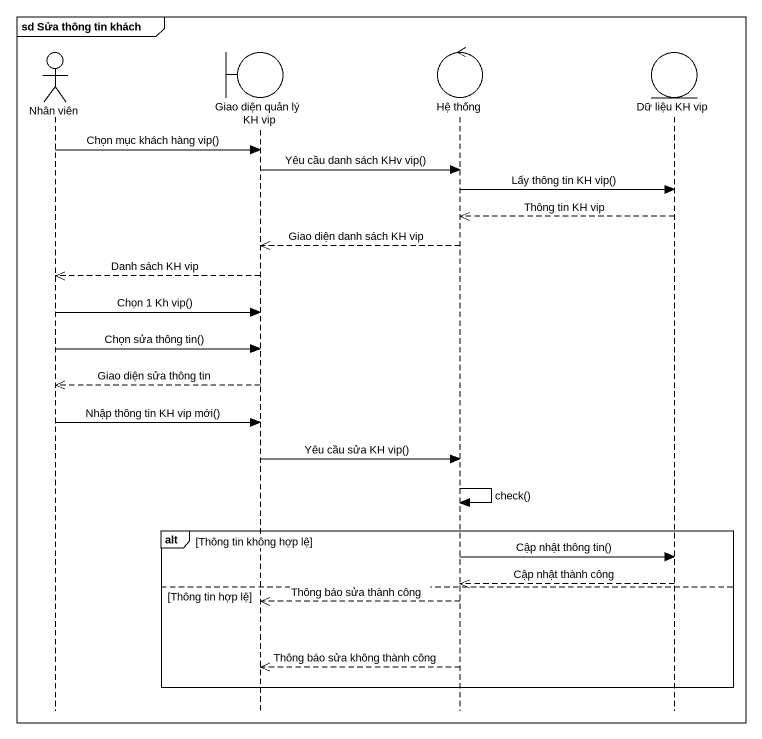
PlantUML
@startuml
mainframe sd Sửa thông tin khách
hide footbox
actor "Nhân viên" as Nhân_viên
boundary "Giao diện quản lý KH vip" as Giao_diện_quản_lý_KH_vip
control "Hệ thống" as Hệ_thống
entity "Dữ liệu KH vip" as Dữ_liệu_KH_vip

Nhân_viên -> Giao_diện_quản_lý_KH_vip : Chọn mục khách hàng vip()
Giao_diện_quản_lý_KH_vip -> Hệ_thống : Yêu cầu danh sách KHv vip()
Hệ_thống -> Dữ_liệu_KH_vip : Lấy thông tin KH vip()
Dữ_liệu_KH_vip -->> Hệ_thống : Thông tin KH vip
Hệ_thống -->> Giao_diện_quản_lý_KH_vip : Giao diện danh sách KH vip
Giao_diện_quản_lý_KH_vip -->> Nhân_viên : Danh sách KH vip
Nhân_viên -> Giao_diện_quản_lý_KH_vip : Chọn 1 Kh vip()
Nhân_viên -> Giao_diện_quản_lý_KH_vip : Chọn sửa thông tin()
Giao_diện_quản_lý_KH_vip -->> Nhân_viên : Giao diện sửa thông tin
Nhân_viên -> Giao_diện_quản_lý_KH_vip : Nhập thông tin KH vip mới()
Giao_diện_quản_lý_KH_vip -> Hệ_thống : Yêu cầu sửa KH vip()
Hệ_thống -> Hệ_thống : check()
alt Thông tin không hợp lệ
  Hệ_thống -> Dữ_liệu_KH_vip : Cập nhật thông tin()
  Dữ_liệu_KH_vip -->> Hệ_thống : Cập nhật thành công
else Thông tin hợp lệ
  Hệ_thống -->> Giao_diện_quản_lý_KH_vip : Thông báo sửa thành công
  Hệ_thống -->> Giao_diện_quản_lý_KH_vip : Thông báo sửa không thành công
end
@enduml
